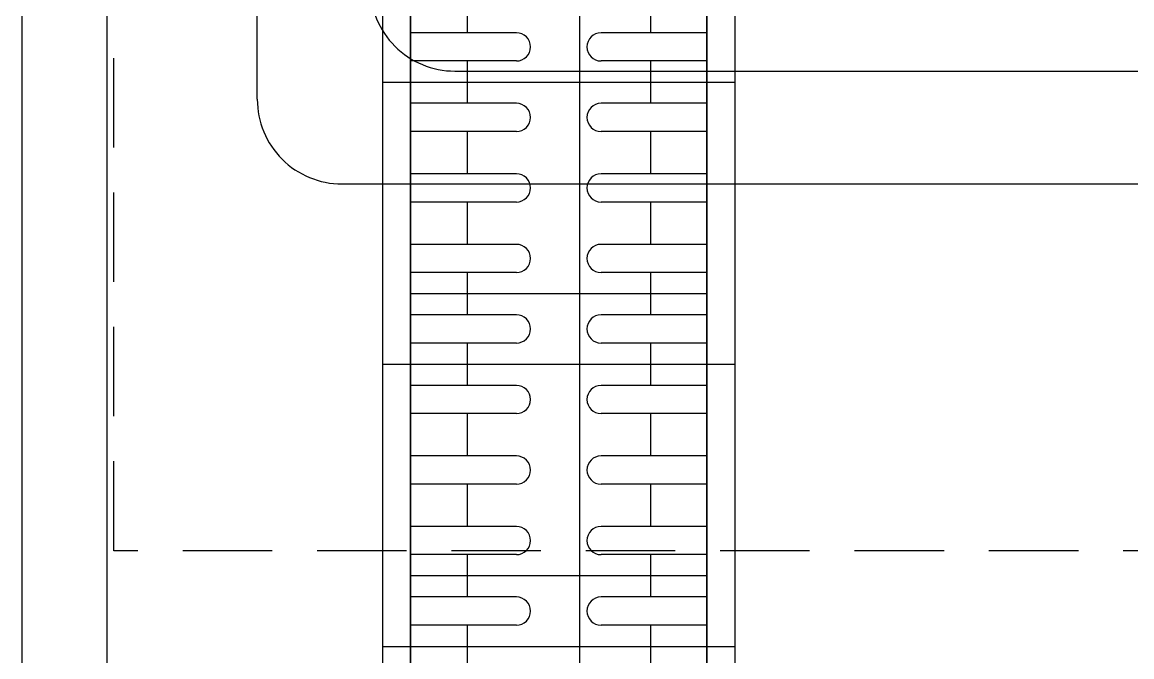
# Model space of a CAD drawing. Header units: inches. Extents: x 21 to 38546, y 13 to 15001.
# Drawn here: x 4406.76 to 4446.09, y 1132.41 to 1154.9 of the extents above; entities that cross this region are included whole.
import ezdxf

# ---------------------------------------------------------------- set-up
doc = ezdxf.new("R2010")
doc.units = ezdxf.units.IN
doc.header["$MEASUREMENT"] = 0
doc.linetypes.add('IMPORT-HIDDEN2', pattern=[47.625, 31.75, -15.875])
for name, color, linetype in [('pex_boru_dönüş', 5, 'Continuous'), ('pex_boru_gidiş', 1, 'Continuous'), ('RAST-IST-RADYATÖR-DİNAMİK BLOK', 83, 'Continuous')]:
    doc.layers.add(name, color=color, linetype=linetype)
for name, color, linetype, lineweight in [('Z_MİM_-KM-CERAMIC-09', 8, 'Continuous', 25), ('Z_MİM_-KM-RAY-1', 8, 'IMPORT-HIDDEN2', 25), ('Z_MİM_-KM-VITRF', 8, 'Continuous', 25), ('Z_MİM_-KM-WALL', 8, 'Continuous', 25)]:
    doc.layers.add(name, color=color, linetype=linetype, lineweight=lineweight)

# ---------------------------------------------------------------- blocks, each defined once
blk = doc.blocks.new('*U171')
for p, q in [((-13, -49.918), (-13, -5.918)), ((-17, -45.918), (-17, -9.918)), ((-16, -52.918), (-110, -52.918))]:
    blk.add_line(p, q)
for centre in [(-20, -45.918), (-16, -49.918)]:
    blk.add_arc(centre, 3, 270, 360)
at = {"layer": 'Z_MİM_-KM-RAY-1', "ltscale": 0.1}
blk.add_lwpolyline([(0, -58), (-58, -58), (-58, 0), (0, 0)], close=True, dxfattribs=at)
blk = doc.blocks.new('IS_RADYATOR-PLAN-80')
at = {"layer": 'RAST-IST-RADYATÖR-DİNAMİK BLOK'}
blk.add_lwpolyline([(0, 0), (80, 0), (80, 12.5), (0, 12.5)], dxfattribs=at)
blk = doc.blocks.new('IS_RADYATOR-PLAN-90')
at = {"layer": 'RAST-IST-RADYATÖR-DİNAMİK BLOK', "color": 7}
for p, q in [((78.25, 11.5), (78.25, 7.75)), ((79.25, 11.5), (79.25, 7.75)), ((80.75, 11.5), (80.75, 7.75)), ((81.75, 11.5), (81.75, 7.75)), ((83.25, 11.5), (83.25, 7.75)), ((84.25, 11.5), (84.25, 7.75)), ((85.75, 11.5), (85.75, 7.75)), ((86.75, 11.5), (86.75, 7.75)), ((77.5, 9.5), (78.25, 9.5)), ((79.25, 9.5), (80, 9.5)), ((80, 9.5), (80.75, 9.5)), ((81.75, 9.5), (82.5, 9.5)), ((82.5, 9.5), (83.25, 9.5)), ((84.25, 9.5), (85, 9.5)), ((85, 9.5), (85.75, 9.5)), ((86.75, 9.5), (87.5, 9.5)), ((78.25, 4.75), (78.25, 1)), ((79.25, 4.75), (79.25, 1)), ((80.75, 4.75), (80.75, 1)), ((81.75, 4.75), (81.75, 1)), ((83.25, 4.75), (83.25, 1)), ((84.25, 4.75), (84.25, 1)), ((85.75, 4.75), (85.75, 1)), ((86.75, 4.75), (86.75, 1)), ((77.5, 3), (78.25, 3)), ((79.25, 3), (80, 3)), ((80, 3), (80.75, 3)), ((81.75, 3), (82.5, 3)), ((82.5, 3), (83.25, 3)), ((84.25, 3), (85, 3)), ((85, 3), (85.75, 3)), ((86.75, 3), (87.5, 3))]:
    blk.add_line(p, q, dxfattribs=at)
at = {"layer": 'RAST-IST-RADYATÖR-DİNAMİK BLOK'}
for points in [[(0, 0), (90, 0), (90, 12.5), (0, 12.5)], [(2.5, 11.5), (87.5, 11.5), (87.5, 1), (2.5, 1)]]:
    blk.add_lwpolyline(points, dxfattribs=at)
at = {"layer": 'RAST-IST-RADYATÖR-DİNAMİK BLOK', "color": 7}
for centre, start, end in [((78.75, 7.75), 180, 0), ((81.25, 7.75), 180, 0), ((83.75, 7.75), 180, 0), ((86.25, 7.75), 180, 0), ((78.75, 4.75), 0, 180), ((81.25, 4.75), 0, 180), ((83.75, 4.75), 0, 180), ((86.25, 4.75), 0, 180)]:
    blk.add_arc(centre, 0.5, start, end, dxfattribs=at)
blk = doc.blocks.new('IS_RADYATOR-PLAN-100')
at = {"layer": 'RAST-IST-RADYATÖR-DİNAMİK BLOK', "color": 7}
for p, q in [((78.25, 11.5), (78.25, 7.75)), ((79.25, 11.5), (79.25, 7.75)), ((80.75, 11.5), (80.75, 7.75)), ((81.75, 11.5), (81.75, 7.75)), ((83.25, 11.5), (83.25, 7.75)), ((84.25, 11.5), (84.25, 7.75)), ((85.75, 11.5), (85.75, 7.75)), ((86.75, 11.5), (86.75, 7.75)), ((88.25, 11.5), (88.25, 7.75)), ((89.25, 11.5), (89.25, 7.75)), ((90.75, 11.5), (90.75, 7.75)), ((91.75, 11.5), (91.75, 7.75)), ((93.25, 11.5), (93.25, 7.75)), ((94.25, 11.5), (94.25, 7.75)), ((95.75, 11.5), (95.75, 7.75)), ((96.75, 11.5), (96.75, 7.75)), ((77.5, 9.5), (78.25, 9.5)), ((79.25, 9.5), (80, 9.5)), ((80, 9.5), (80.75, 9.5)), ((81.75, 9.5), (82.5, 9.5)), ((82.5, 9.5), (83.25, 9.5)), ((84.25, 9.5), (85, 9.5)), ((85, 9.5), (85.75, 9.5)), ((86.75, 9.5), (87.5, 9.5)), ((87.5, 9.5), (88.25, 9.5)), ((89.25, 9.5), (90, 9.5)), ((90, 9.5), (90.75, 9.5)), ((91.75, 9.5), (92.5, 9.5)), ((92.5, 9.5), (93.25, 9.5)), ((94.25, 9.5), (95, 9.5)), ((95, 9.5), (95.75, 9.5)), ((96.75, 9.5), (97.5, 9.5)), ((78.25, 4.75), (78.25, 1)), ((79.25, 4.75), (79.25, 1)), ((80.75, 4.75), (80.75, 1)), ((81.75, 4.75), (81.75, 1)), ((83.25, 4.75), (83.25, 1)), ((84.25, 4.75), (84.25, 1)), ((85.75, 4.75), (85.75, 1)), ((86.75, 4.75), (86.75, 1)), ((88.25, 4.75), (88.25, 1)), ((89.25, 4.75), (89.25, 1)), ((90.75, 4.75), (90.75, 1)), ((91.75, 4.75), (91.75, 1)), ((93.25, 4.75), (93.25, 1)), ((94.25, 4.75), (94.25, 1)), ((95.75, 4.75), (95.75, 1)), ((96.75, 4.75), (96.75, 1)), ((77.5, 3), (78.25, 3)), ((79.25, 3), (80, 3)), ((80, 3), (80.75, 3)), ((81.75, 3), (82.5, 3)), ((82.5, 3), (83.25, 3)), ((84.25, 3), (85, 3)), ((85, 3), (85.75, 3)), ((86.75, 3), (87.5, 3)), ((87.5, 3), (88.25, 3)), ((89.25, 3), (90, 3)), ((90, 3), (90.75, 3)), ((91.75, 3), (92.5, 3)), ((92.5, 3), (93.25, 3)), ((94.25, 3), (95, 3)), ((95, 3), (95.75, 3)), ((96.75, 3), (97.5, 3))]:
    blk.add_line(p, q, dxfattribs=at)
at = {"layer": 'RAST-IST-RADYATÖR-DİNAMİK BLOK'}
for points in [[(0, 0), (100, 0), (100, 12.5), (0, 12.5)], [(2.5, 11.5), (97.5, 11.5), (97.5, 1), (2.5, 1)]]:
    blk.add_lwpolyline(points, dxfattribs=at)
at = {"layer": 'RAST-IST-RADYATÖR-DİNAMİK BLOK', "color": 7}
for centre, start, end in [((78.75, 7.75), 180, 0), ((81.25, 7.75), 180, 0), ((83.75, 7.75), 180, 0), ((86.25, 7.75), 180, 0), ((88.75, 7.75), 180, 0), ((91.25, 7.75), 180, 0), ((93.75, 7.75), 180, 0), ((96.25, 7.75), 180, 0), ((78.75, 4.75), 0, 180), ((81.25, 4.75), 0, 180), ((83.75, 4.75), 0, 180), ((86.25, 4.75), 0, 180), ((88.75, 4.75), 0, 180), ((91.25, 4.75), 0, 180), ((93.75, 4.75), 0, 180), ((96.25, 4.75), 0, 180)]:
    blk.add_arc(centre, 0.5, start, end, dxfattribs=at)
blk = doc.blocks.new('IS_RADYATOR-PLAN-110')
at = {"layer": 'RAST-IST-RADYATÖR-DİNAMİK BLOK', "color": 7}
for p, q in [((78.25, 11.5), (78.25, 7.75)), ((79.25, 11.5), (79.25, 7.75)), ((80.75, 11.5), (80.75, 7.75)), ((81.75, 11.5), (81.75, 7.75)), ((83.25, 11.5), (83.25, 7.75)), ((84.25, 11.5), (84.25, 7.75)), ((85.75, 11.5), (85.75, 7.75)), ((86.75, 11.5), (86.75, 7.75)), ((88.25, 11.5), (88.25, 7.75)), ((89.25, 11.5), (89.25, 7.75)), ((90.75, 11.5), (90.75, 7.75)), ((91.75, 11.5), (91.75, 7.75)), ((93.25, 11.5), (93.25, 7.75)), ((94.25, 11.5), (94.25, 7.75)), ((95.75, 11.5), (95.75, 7.75)), ((96.75, 11.5), (96.75, 7.75)), ((98.25, 11.5), (98.25, 7.75)), ((99.25, 11.5), (99.25, 7.75)), ((77.5, 9.5), (78.25, 9.5)), ((79.25, 9.5), (80, 9.5)), ((80, 9.5), (80.75, 9.5)), ((81.75, 9.5), (82.5, 9.5)), ((82.5, 9.5), (83.25, 9.5)), ((84.25, 9.5), (85, 9.5)), ((85, 9.5), (85.75, 9.5)), ((86.75, 9.5), (87.5, 9.5)), ((87.5, 9.5), (88.25, 9.5)), ((89.25, 9.5), (90, 9.5)), ((90, 9.5), (90.75, 9.5)), ((91.75, 9.5), (92.5, 9.5)), ((92.5, 9.5), (93.25, 9.5)), ((94.25, 9.5), (95, 9.5)), ((95, 9.5), (95.75, 9.5)), ((96.75, 9.5), (97.5, 9.5)), ((97.5, 9.5), (98.25, 9.5)), ((99.25, 9.5), (100, 9.5)), ((100, 9.5), (100.75, 9.5)), ((78.25, 4.75), (78.25, 1)), ((79.25, 4.75), (79.25, 1)), ((80.75, 4.75), (80.75, 1)), ((81.75, 4.75), (81.75, 1)), ((83.25, 4.75), (83.25, 1)), ((84.25, 4.75), (84.25, 1)), ((85.75, 4.75), (85.75, 1)), ((86.75, 4.75), (86.75, 1)), ((88.25, 4.75), (88.25, 1)), ((89.25, 4.75), (89.25, 1)), ((90.75, 4.75), (90.75, 1)), ((91.75, 4.75), (91.75, 1)), ((93.25, 4.75), (93.25, 1)), ((94.25, 4.75), (94.25, 1)), ((95.75, 4.75), (95.75, 1)), ((96.75, 4.75), (96.75, 1)), ((98.25, 4.75), (98.25, 1)), ((99.25, 4.75), (99.25, 1)), ((77.5, 3), (78.25, 3)), ((79.25, 3), (80, 3)), ((80, 3), (80.75, 3)), ((81.75, 3), (82.5, 3)), ((82.5, 3), (83.25, 3)), ((84.25, 3), (85, 3)), ((85, 3), (85.75, 3)), ((86.75, 3), (87.5, 3)), ((87.5, 3), (88.25, 3)), ((89.25, 3), (90, 3)), ((90, 3), (90.75, 3)), ((91.75, 3), (92.5, 3)), ((92.5, 3), (93.25, 3)), ((94.25, 3), (95, 3)), ((95, 3), (95.75, 3)), ((96.75, 3), (97.5, 3)), ((97.5, 3), (98.25, 3)), ((99.25, 3), (100, 3)), ((100, 3), (100.75, 3))]:
    blk.add_line(p, q, dxfattribs=at)
at = {"layer": 'RAST-IST-RADYATÖR-DİNAMİK BLOK'}
for points in [[(0, 0), (110, 0), (110, 12.5), (0, 12.5)], [(2.5, 11.5), (107.5, 11.5), (107.5, 1), (2.5, 1)]]:
    blk.add_lwpolyline(points, dxfattribs=at)
at = {"layer": 'RAST-IST-RADYATÖR-DİNAMİK BLOK', "color": 7}
for centre, start, end in [((78.75, 7.75), 180, 0), ((81.25, 7.75), 180, 0), ((83.75, 7.75), 180, 0), ((86.25, 7.75), 180, 0), ((88.75, 7.75), 180, 0), ((91.25, 7.75), 180, 0), ((93.75, 7.75), 180, 0), ((96.25, 7.75), 180, 0), ((98.75, 7.75), 180, 0), ((78.75, 4.75), 0, 180), ((81.25, 4.75), 0, 180), ((83.75, 4.75), 0, 180), ((86.25, 4.75), 0, 180), ((88.75, 4.75), 0, 180), ((91.25, 4.75), 0, 180), ((93.75, 4.75), 0, 180), ((96.25, 4.75), 0, 180), ((98.75, 4.75), 0, 180)]:
    blk.add_arc(centre, 0.5, start, end, dxfattribs=at)
blk = doc.blocks.new('IS_RADYATOR-PLAN-120')
at = {"layer": 'RAST-IST-RADYATÖR-DİNAMİK BLOK', "color": 7}
for p, q in [((78.25, 11.5), (78.25, 7.75)), ((79.25, 11.5), (79.25, 7.75)), ((80.75, 11.5), (80.75, 7.75)), ((81.75, 11.5), (81.75, 7.75)), ((83.25, 11.5), (83.25, 7.75)), ((84.25, 11.5), (84.25, 7.75)), ((85.75, 11.5), (85.75, 7.75)), ((86.75, 11.5), (86.75, 7.75)), ((88.25, 11.5), (88.25, 7.75)), ((89.25, 11.5), (89.25, 7.75)), ((90.75, 11.5), (90.75, 7.75)), ((91.75, 11.5), (91.75, 7.75)), ((93.25, 11.5), (93.25, 7.75)), ((94.25, 11.5), (94.25, 7.75)), ((95.75, 11.5), (95.75, 7.75)), ((96.75, 11.5), (96.75, 7.75)), ((98.25, 11.5), (98.25, 7.75)), ((99.25, 11.5), (99.25, 7.75)), ((77.5, 9.5), (78.25, 9.5)), ((79.25, 9.5), (80, 9.5)), ((80, 9.5), (80.75, 9.5)), ((81.75, 9.5), (82.5, 9.5)), ((82.5, 9.5), (83.25, 9.5)), ((84.25, 9.5), (85, 9.5)), ((85, 9.5), (85.75, 9.5)), ((86.75, 9.5), (87.5, 9.5)), ((87.5, 9.5), (88.25, 9.5)), ((89.25, 9.5), (90, 9.5)), ((90, 9.5), (90.75, 9.5)), ((91.75, 9.5), (92.5, 9.5)), ((92.5, 9.5), (93.25, 9.5)), ((94.25, 9.5), (95, 9.5)), ((95, 9.5), (95.75, 9.5)), ((96.75, 9.5), (97.5, 9.5)), ((97.5, 9.5), (98.25, 9.5)), ((99.25, 9.5), (100, 9.5)), ((100, 9.5), (100.75, 9.5)), ((78.25, 4.75), (78.25, 1)), ((79.25, 4.75), (79.25, 1)), ((80.75, 4.75), (80.75, 1)), ((81.75, 4.75), (81.75, 1)), ((83.25, 4.75), (83.25, 1)), ((84.25, 4.75), (84.25, 1)), ((85.75, 4.75), (85.75, 1)), ((86.75, 4.75), (86.75, 1)), ((88.25, 4.75), (88.25, 1)), ((89.25, 4.75), (89.25, 1)), ((90.75, 4.75), (90.75, 1)), ((91.75, 4.75), (91.75, 1)), ((93.25, 4.75), (93.25, 1)), ((94.25, 4.75), (94.25, 1)), ((95.75, 4.75), (95.75, 1)), ((96.75, 4.75), (96.75, 1)), ((98.25, 4.75), (98.25, 1)), ((99.25, 4.75), (99.25, 1)), ((77.5, 3), (78.25, 3)), ((79.25, 3), (80, 3)), ((80, 3), (80.75, 3)), ((81.75, 3), (82.5, 3)), ((82.5, 3), (83.25, 3)), ((84.25, 3), (85, 3)), ((85, 3), (85.75, 3)), ((86.75, 3), (87.5, 3)), ((87.5, 3), (88.25, 3)), ((89.25, 3), (90, 3)), ((90, 3), (90.75, 3)), ((91.75, 3), (92.5, 3)), ((92.5, 3), (93.25, 3)), ((94.25, 3), (95, 3)), ((95, 3), (95.75, 3)), ((96.75, 3), (97.5, 3)), ((97.5, 3), (98.25, 3)), ((99.25, 3), (100, 3)), ((100, 3), (100.75, 3))]:
    blk.add_line(p, q, dxfattribs=at)
at = {"layer": 'RAST-IST-RADYATÖR-DİNAMİK BLOK'}
for points in [[(0, 0), (120, 0), (120, 12.5), (0, 12.5)], [(2.5, 11.5), (117.5, 11.5), (117.5, 1), (2.5, 1)]]:
    blk.add_lwpolyline(points, dxfattribs=at)
at = {"layer": 'RAST-IST-RADYATÖR-DİNAMİK BLOK', "color": 7}
for centre, start, end in [((78.75, 7.75), 180, 0), ((81.25, 7.75), 180, 0), ((83.75, 7.75), 180, 0), ((86.25, 7.75), 180, 0), ((88.75, 7.75), 180, 0), ((91.25, 7.75), 180, 0), ((93.75, 7.75), 180, 0), ((96.25, 7.75), 180, 0), ((98.75, 7.75), 180, 0), ((78.75, 4.75), 0, 180), ((81.25, 4.75), 0, 180), ((83.75, 4.75), 0, 180), ((86.25, 4.75), 0, 180), ((88.75, 4.75), 0, 180), ((91.25, 4.75), 0, 180), ((93.75, 4.75), 0, 180), ((96.25, 4.75), 0, 180), ((98.75, 4.75), 0, 180)]:
    blk.add_arc(centre, 0.5, start, end, dxfattribs=at)
blk = doc.blocks.new('IS_RADYATOR-PLAN-130')
at = {"layer": 'RAST-IST-RADYATÖR-DİNAMİK BLOK', "color": 7}
for p, q in [((78.25, 11.5), (78.25, 7.75)), ((79.25, 11.5), (79.25, 7.75)), ((80.75, 11.5), (80.75, 7.75)), ((81.75, 11.5), (81.75, 7.75)), ((83.25, 11.5), (83.25, 7.75)), ((84.25, 11.5), (84.25, 7.75)), ((85.75, 11.5), (85.75, 7.75)), ((86.75, 11.5), (86.75, 7.75)), ((88.25, 11.5), (88.25, 7.75)), ((89.25, 11.5), (89.25, 7.75)), ((90.75, 11.5), (90.75, 7.75)), ((91.75, 11.5), (91.75, 7.75)), ((93.25, 11.5), (93.25, 7.75)), ((94.25, 11.5), (94.25, 7.75)), ((95.75, 11.5), (95.75, 7.75)), ((96.75, 11.5), (96.75, 7.75)), ((98.25, 11.5), (98.25, 7.75)), ((99.25, 11.5), (99.25, 7.75)), ((77.5, 9.5), (78.25, 9.5)), ((79.25, 9.5), (80, 9.5)), ((80, 9.5), (80.75, 9.5)), ((81.75, 9.5), (82.5, 9.5)), ((82.5, 9.5), (83.25, 9.5)), ((84.25, 9.5), (85, 9.5)), ((85, 9.5), (85.75, 9.5)), ((86.75, 9.5), (87.5, 9.5)), ((87.5, 9.5), (88.25, 9.5)), ((89.25, 9.5), (90, 9.5)), ((90, 9.5), (90.75, 9.5)), ((91.75, 9.5), (92.5, 9.5)), ((92.5, 9.5), (93.25, 9.5)), ((94.25, 9.5), (95, 9.5)), ((95, 9.5), (95.75, 9.5)), ((96.75, 9.5), (97.5, 9.5)), ((97.5, 9.5), (98.25, 9.5)), ((99.25, 9.5), (100, 9.5)), ((100, 9.5), (100.75, 9.5)), ((78.25, 4.75), (78.25, 1)), ((79.25, 4.75), (79.25, 1)), ((80.75, 4.75), (80.75, 1)), ((81.75, 4.75), (81.75, 1)), ((83.25, 4.75), (83.25, 1)), ((84.25, 4.75), (84.25, 1)), ((85.75, 4.75), (85.75, 1)), ((86.75, 4.75), (86.75, 1)), ((88.25, 4.75), (88.25, 1)), ((89.25, 4.75), (89.25, 1)), ((90.75, 4.75), (90.75, 1)), ((91.75, 4.75), (91.75, 1)), ((93.25, 4.75), (93.25, 1)), ((94.25, 4.75), (94.25, 1)), ((95.75, 4.75), (95.75, 1)), ((96.75, 4.75), (96.75, 1)), ((98.25, 4.75), (98.25, 1)), ((99.25, 4.75), (99.25, 1)), ((77.5, 3), (78.25, 3)), ((79.25, 3), (80, 3)), ((80, 3), (80.75, 3)), ((81.75, 3), (82.5, 3)), ((82.5, 3), (83.25, 3)), ((84.25, 3), (85, 3)), ((85, 3), (85.75, 3)), ((86.75, 3), (87.5, 3)), ((87.5, 3), (88.25, 3)), ((89.25, 3), (90, 3)), ((90, 3), (90.75, 3)), ((91.75, 3), (92.5, 3)), ((92.5, 3), (93.25, 3)), ((94.25, 3), (95, 3)), ((95, 3), (95.75, 3)), ((96.75, 3), (97.5, 3)), ((97.5, 3), (98.25, 3)), ((99.25, 3), (100, 3)), ((100, 3), (100.75, 3))]:
    blk.add_line(p, q, dxfattribs=at)
at = {"layer": 'RAST-IST-RADYATÖR-DİNAMİK BLOK'}
for points in [[(0, 0), (130, 0), (130, 12.5), (0, 12.5)], [(2.5, 11.5), (127.5, 11.5), (127.5, 1), (2.5, 1)]]:
    blk.add_lwpolyline(points, dxfattribs=at)
at = {"layer": 'RAST-IST-RADYATÖR-DİNAMİK BLOK', "color": 7}
for centre, start, end in [((78.75, 7.75), 180, 0), ((81.25, 7.75), 180, 0), ((83.75, 7.75), 180, 0), ((86.25, 7.75), 180, 0), ((88.75, 7.75), 180, 0), ((91.25, 7.75), 180, 0), ((93.75, 7.75), 180, 0), ((96.25, 7.75), 180, 0), ((98.75, 7.75), 180, 0), ((78.75, 4.75), 0, 180), ((81.25, 4.75), 0, 180), ((83.75, 4.75), 0, 180), ((86.25, 4.75), 0, 180), ((88.75, 4.75), 0, 180), ((91.25, 4.75), 0, 180), ((93.75, 4.75), 0, 180), ((96.25, 4.75), 0, 180), ((98.75, 4.75), 0, 180)]:
    blk.add_arc(centre, 0.5, start, end, dxfattribs=at)
blk = doc.blocks.new('IS_RADYATOR-PLAN-140')
at = {"layer": 'RAST-IST-RADYATÖR-DİNAMİK BLOK', "color": 7}
for p, q in [((78.25, 11.5), (78.25, 7.75)), ((79.25, 11.5), (79.25, 7.75)), ((80.75, 11.5), (80.75, 7.75)), ((81.75, 11.5), (81.75, 7.75)), ((83.25, 11.5), (83.25, 7.75)), ((84.25, 11.5), (84.25, 7.75)), ((85.75, 11.5), (85.75, 7.75)), ((86.75, 11.5), (86.75, 7.75)), ((88.25, 11.5), (88.25, 7.75)), ((89.25, 11.5), (89.25, 7.75)), ((90.75, 11.5), (90.75, 7.75)), ((91.75, 11.5), (91.75, 7.75)), ((93.25, 11.5), (93.25, 7.75)), ((94.25, 11.5), (94.25, 7.75)), ((95.75, 11.5), (95.75, 7.75)), ((96.75, 11.5), (96.75, 7.75)), ((98.25, 11.5), (98.25, 7.75)), ((99.25, 11.5), (99.25, 7.75)), ((77.5, 9.5), (78.25, 9.5)), ((79.25, 9.5), (80, 9.5)), ((80, 9.5), (80.75, 9.5)), ((81.75, 9.5), (82.5, 9.5)), ((82.5, 9.5), (83.25, 9.5)), ((84.25, 9.5), (85, 9.5)), ((85, 9.5), (85.75, 9.5)), ((86.75, 9.5), (87.5, 9.5)), ((87.5, 9.5), (88.25, 9.5)), ((89.25, 9.5), (90, 9.5)), ((90, 9.5), (90.75, 9.5)), ((91.75, 9.5), (92.5, 9.5)), ((92.5, 9.5), (93.25, 9.5)), ((94.25, 9.5), (95, 9.5)), ((95, 9.5), (95.75, 9.5)), ((96.75, 9.5), (97.5, 9.5)), ((97.5, 9.5), (98.25, 9.5)), ((99.25, 9.5), (100, 9.5)), ((100, 9.5), (100.75, 9.5)), ((78.25, 4.75), (78.25, 1)), ((79.25, 4.75), (79.25, 1)), ((80.75, 4.75), (80.75, 1)), ((81.75, 4.75), (81.75, 1)), ((83.25, 4.75), (83.25, 1)), ((84.25, 4.75), (84.25, 1)), ((85.75, 4.75), (85.75, 1)), ((86.75, 4.75), (86.75, 1)), ((88.25, 4.75), (88.25, 1)), ((89.25, 4.75), (89.25, 1)), ((90.75, 4.75), (90.75, 1)), ((91.75, 4.75), (91.75, 1)), ((93.25, 4.75), (93.25, 1)), ((94.25, 4.75), (94.25, 1)), ((95.75, 4.75), (95.75, 1)), ((96.75, 4.75), (96.75, 1)), ((98.25, 4.75), (98.25, 1)), ((99.25, 4.75), (99.25, 1)), ((77.5, 3), (78.25, 3)), ((79.25, 3), (80, 3)), ((80, 3), (80.75, 3)), ((81.75, 3), (82.5, 3)), ((82.5, 3), (83.25, 3)), ((84.25, 3), (85, 3)), ((85, 3), (85.75, 3)), ((86.75, 3), (87.5, 3)), ((87.5, 3), (88.25, 3)), ((89.25, 3), (90, 3)), ((90, 3), (90.75, 3)), ((91.75, 3), (92.5, 3)), ((92.5, 3), (93.25, 3)), ((94.25, 3), (95, 3)), ((95, 3), (95.75, 3)), ((96.75, 3), (97.5, 3)), ((97.5, 3), (98.25, 3)), ((99.25, 3), (100, 3)), ((100, 3), (100.75, 3))]:
    blk.add_line(p, q, dxfattribs=at)
at = {"layer": 'RAST-IST-RADYATÖR-DİNAMİK BLOK'}
for points in [[(0, 0), (140, 0), (140, 12.5), (0, 12.5)], [(2.5, 11.5), (137.5, 11.5), (137.5, 1), (2.5, 1)]]:
    blk.add_lwpolyline(points, dxfattribs=at)
at = {"layer": 'RAST-IST-RADYATÖR-DİNAMİK BLOK', "color": 7}
for centre, start, end in [((78.75, 7.75), 180, 0), ((81.25, 7.75), 180, 0), ((83.75, 7.75), 180, 0), ((86.25, 7.75), 180, 0), ((88.75, 7.75), 180, 0), ((91.25, 7.75), 180, 0), ((93.75, 7.75), 180, 0), ((96.25, 7.75), 180, 0), ((98.75, 7.75), 180, 0), ((78.75, 4.75), 0, 180), ((81.25, 4.75), 0, 180), ((83.75, 4.75), 0, 180), ((86.25, 4.75), 0, 180), ((88.75, 4.75), 0, 180), ((91.25, 4.75), 0, 180), ((93.75, 4.75), 0, 180), ((96.25, 4.75), 0, 180), ((98.75, 4.75), 0, 180)]:
    blk.add_arc(centre, 0.5, start, end, dxfattribs=at)
blk = doc.blocks.new('IS_RADYATOR-PLAN-150')
at = {"layer": 'RAST-IST-RADYATÖR-DİNAMİK BLOK', "color": 7}
for p, q in [((78.25, 11.5), (78.25, 7.75)), ((79.25, 11.5), (79.25, 7.75)), ((80.75, 11.5), (80.75, 7.75)), ((81.75, 11.5), (81.75, 7.75)), ((83.25, 11.5), (83.25, 7.75)), ((84.25, 11.5), (84.25, 7.75)), ((85.75, 11.5), (85.75, 7.75)), ((86.75, 11.5), (86.75, 7.75)), ((88.25, 11.5), (88.25, 7.75)), ((89.25, 11.5), (89.25, 7.75)), ((90.75, 11.5), (90.75, 7.75)), ((91.75, 11.5), (91.75, 7.75)), ((93.25, 11.5), (93.25, 7.75)), ((94.25, 11.5), (94.25, 7.75)), ((95.75, 11.5), (95.75, 7.75)), ((96.75, 11.5), (96.75, 7.75)), ((98.25, 11.5), (98.25, 7.75)), ((99.25, 11.5), (99.25, 7.75)), ((77.5, 9.5), (78.25, 9.5)), ((79.25, 9.5), (80, 9.5)), ((80, 9.5), (80.75, 9.5)), ((81.75, 9.5), (82.5, 9.5)), ((82.5, 9.5), (83.25, 9.5)), ((84.25, 9.5), (85, 9.5)), ((85, 9.5), (85.75, 9.5)), ((86.75, 9.5), (87.5, 9.5)), ((87.5, 9.5), (88.25, 9.5)), ((89.25, 9.5), (90, 9.5)), ((90, 9.5), (90.75, 9.5)), ((91.75, 9.5), (92.5, 9.5)), ((92.5, 9.5), (93.25, 9.5)), ((94.25, 9.5), (95, 9.5)), ((95, 9.5), (95.75, 9.5)), ((96.75, 9.5), (97.5, 9.5)), ((97.5, 9.5), (98.25, 9.5)), ((99.25, 9.5), (100, 9.5)), ((100, 9.5), (100.75, 9.5)), ((78.25, 4.75), (78.25, 1)), ((79.25, 4.75), (79.25, 1)), ((80.75, 4.75), (80.75, 1)), ((81.75, 4.75), (81.75, 1)), ((83.25, 4.75), (83.25, 1)), ((84.25, 4.75), (84.25, 1)), ((85.75, 4.75), (85.75, 1)), ((86.75, 4.75), (86.75, 1)), ((88.25, 4.75), (88.25, 1)), ((89.25, 4.75), (89.25, 1)), ((90.75, 4.75), (90.75, 1)), ((91.75, 4.75), (91.75, 1)), ((93.25, 4.75), (93.25, 1)), ((94.25, 4.75), (94.25, 1)), ((95.75, 4.75), (95.75, 1)), ((96.75, 4.75), (96.75, 1)), ((98.25, 4.75), (98.25, 1)), ((99.25, 4.75), (99.25, 1)), ((77.5, 3), (78.25, 3)), ((79.25, 3), (80, 3)), ((80, 3), (80.75, 3)), ((81.75, 3), (82.5, 3)), ((82.5, 3), (83.25, 3)), ((84.25, 3), (85, 3)), ((85, 3), (85.75, 3)), ((86.75, 3), (87.5, 3)), ((87.5, 3), (88.25, 3)), ((89.25, 3), (90, 3)), ((90, 3), (90.75, 3)), ((91.75, 3), (92.5, 3)), ((92.5, 3), (93.25, 3)), ((94.25, 3), (95, 3)), ((95, 3), (95.75, 3)), ((96.75, 3), (97.5, 3)), ((97.5, 3), (98.25, 3)), ((99.25, 3), (100, 3)), ((100, 3), (100.75, 3))]:
    blk.add_line(p, q, dxfattribs=at)
at = {"layer": 'RAST-IST-RADYATÖR-DİNAMİK BLOK'}
for points in [[(-5, 0), (145, 0), (145, 12.5), (-5, 12.5)], [(-2.5, 11.5), (142.5, 11.5), (142.5, 1), (-2.5, 1)]]:
    blk.add_lwpolyline(points, dxfattribs=at)
at = {"layer": 'RAST-IST-RADYATÖR-DİNAMİK BLOK', "color": 7}
for centre, start, end in [((78.75, 7.75), 180, 0), ((81.25, 7.75), 180, 0), ((83.75, 7.75), 180, 0), ((86.25, 7.75), 180, 0), ((88.75, 7.75), 180, 0), ((91.25, 7.75), 180, 0), ((93.75, 7.75), 180, 0), ((96.25, 7.75), 180, 0), ((98.75, 7.75), 180, 0), ((78.75, 4.75), 0, 180), ((81.25, 4.75), 0, 180), ((83.75, 4.75), 0, 180), ((86.25, 4.75), 0, 180), ((88.75, 4.75), 0, 180), ((91.25, 4.75), 0, 180), ((93.75, 4.75), 0, 180), ((96.25, 4.75), 0, 180), ((98.75, 4.75), 0, 180)]:
    blk.add_arc(centre, 0.5, start, end, dxfattribs=at)
blk = doc.blocks.new('IS_RADYATOR-PLAN-160')
at = {"layer": 'RAST-IST-RADYATÖR-DİNAMİK BLOK', "color": 7}
for p, q in [((78.25, 11.5), (78.25, 7.75)), ((79.25, 11.5), (79.25, 7.75)), ((80.75, 11.5), (80.75, 7.75)), ((81.75, 11.5), (81.75, 7.75)), ((83.25, 11.5), (83.25, 7.75)), ((84.25, 11.5), (84.25, 7.75)), ((85.75, 11.5), (85.75, 7.75)), ((86.75, 11.5), (86.75, 7.75)), ((88.25, 11.5), (88.25, 7.75)), ((89.25, 11.5), (89.25, 7.75)), ((90.75, 11.5), (90.75, 7.75)), ((91.75, 11.5), (91.75, 7.75)), ((93.25, 11.5), (93.25, 7.75)), ((94.25, 11.5), (94.25, 7.75)), ((95.75, 11.5), (95.75, 7.75)), ((96.75, 11.5), (96.75, 7.75)), ((98.25, 11.5), (98.25, 7.75)), ((99.25, 11.5), (99.25, 7.75)), ((77.5, 9.5), (78.25, 9.5)), ((79.25, 9.5), (80, 9.5)), ((80, 9.5), (80.75, 9.5)), ((81.75, 9.5), (82.5, 9.5)), ((82.5, 9.5), (83.25, 9.5)), ((84.25, 9.5), (85, 9.5)), ((85, 9.5), (85.75, 9.5)), ((86.75, 9.5), (87.5, 9.5)), ((87.5, 9.5), (88.25, 9.5)), ((89.25, 9.5), (90, 9.5)), ((90, 9.5), (90.75, 9.5)), ((91.75, 9.5), (92.5, 9.5)), ((92.5, 9.5), (93.25, 9.5)), ((94.25, 9.5), (95, 9.5)), ((95, 9.5), (95.75, 9.5)), ((96.75, 9.5), (97.5, 9.5)), ((97.5, 9.5), (98.25, 9.5)), ((99.25, 9.5), (100, 9.5)), ((100, 9.5), (100.75, 9.5)), ((78.25, 4.75), (78.25, 1)), ((79.25, 4.75), (79.25, 1)), ((80.75, 4.75), (80.75, 1)), ((81.75, 4.75), (81.75, 1)), ((83.25, 4.75), (83.25, 1)), ((84.25, 4.75), (84.25, 1)), ((85.75, 4.75), (85.75, 1)), ((86.75, 4.75), (86.75, 1)), ((88.25, 4.75), (88.25, 1)), ((89.25, 4.75), (89.25, 1)), ((90.75, 4.75), (90.75, 1)), ((91.75, 4.75), (91.75, 1)), ((93.25, 4.75), (93.25, 1)), ((94.25, 4.75), (94.25, 1)), ((95.75, 4.75), (95.75, 1)), ((96.75, 4.75), (96.75, 1)), ((98.25, 4.75), (98.25, 1)), ((99.25, 4.75), (99.25, 1)), ((77.5, 3), (78.25, 3)), ((79.25, 3), (80, 3)), ((80, 3), (80.75, 3)), ((81.75, 3), (82.5, 3)), ((82.5, 3), (83.25, 3)), ((84.25, 3), (85, 3)), ((85, 3), (85.75, 3)), ((86.75, 3), (87.5, 3)), ((87.5, 3), (88.25, 3)), ((89.25, 3), (90, 3)), ((90, 3), (90.75, 3)), ((91.75, 3), (92.5, 3)), ((92.5, 3), (93.25, 3)), ((94.25, 3), (95, 3)), ((95, 3), (95.75, 3)), ((96.75, 3), (97.5, 3)), ((97.5, 3), (98.25, 3)), ((99.25, 3), (100, 3)), ((100, 3), (100.75, 3))]:
    blk.add_line(p, q, dxfattribs=at)
at = {"layer": 'RAST-IST-RADYATÖR-DİNAMİK BLOK'}
for points in [[(-5, 0), (155, 0), (155, 12.5), (-5, 12.5)], [(-2.5, 11.5), (152.5, 11.5), (152.5, 1), (-2.5, 1)]]:
    blk.add_lwpolyline(points, dxfattribs=at)
at = {"layer": 'RAST-IST-RADYATÖR-DİNAMİK BLOK', "color": 7}
for centre, start, end in [((78.75, 7.75), 180, 0), ((81.25, 7.75), 180, 0), ((83.75, 7.75), 180, 0), ((86.25, 7.75), 180, 0), ((88.75, 7.75), 180, 0), ((91.25, 7.75), 180, 0), ((93.75, 7.75), 180, 0), ((96.25, 7.75), 180, 0), ((98.75, 7.75), 180, 0), ((78.75, 4.75), 0, 180), ((81.25, 4.75), 0, 180), ((83.75, 4.75), 0, 180), ((86.25, 4.75), 0, 180), ((88.75, 4.75), 0, 180), ((91.25, 4.75), 0, 180), ((93.75, 4.75), 0, 180), ((96.25, 4.75), 0, 180), ((98.75, 4.75), 0, 180)]:
    blk.add_arc(centre, 0.5, start, end, dxfattribs=at)
blk = doc.blocks.new('IS_RADYATOR-PLAN-170')
at = {"layer": 'RAST-IST-RADYATÖR-DİNAMİK BLOK', "color": 7}
for p, q in [((78.25, 11.5), (78.25, 7.75)), ((79.25, 11.5), (79.25, 7.75)), ((80.75, 11.5), (80.75, 7.75)), ((81.75, 11.5), (81.75, 7.75)), ((83.25, 11.5), (83.25, 7.75)), ((84.25, 11.5), (84.25, 7.75)), ((85.75, 11.5), (85.75, 7.75)), ((86.75, 11.5), (86.75, 7.75)), ((88.25, 11.5), (88.25, 7.75)), ((89.25, 11.5), (89.25, 7.75)), ((90.75, 11.5), (90.75, 7.75)), ((91.75, 11.5), (91.75, 7.75)), ((93.25, 11.5), (93.25, 7.75)), ((94.25, 11.5), (94.25, 7.75)), ((95.75, 11.5), (95.75, 7.75)), ((96.75, 11.5), (96.75, 7.75)), ((98.25, 11.5), (98.25, 7.75)), ((99.25, 11.5), (99.25, 7.75)), ((77.5, 9.5), (78.25, 9.5)), ((79.25, 9.5), (80, 9.5)), ((80, 9.5), (80.75, 9.5)), ((81.75, 9.5), (82.5, 9.5)), ((82.5, 9.5), (83.25, 9.5)), ((84.25, 9.5), (85, 9.5)), ((85, 9.5), (85.75, 9.5)), ((86.75, 9.5), (87.5, 9.5)), ((87.5, 9.5), (88.25, 9.5)), ((89.25, 9.5), (90, 9.5)), ((90, 9.5), (90.75, 9.5)), ((91.75, 9.5), (92.5, 9.5)), ((92.5, 9.5), (93.25, 9.5)), ((94.25, 9.5), (95, 9.5)), ((95, 9.5), (95.75, 9.5)), ((96.75, 9.5), (97.5, 9.5)), ((97.5, 9.5), (98.25, 9.5)), ((99.25, 9.5), (100, 9.5)), ((100, 9.5), (100.75, 9.5)), ((78.25, 4.75), (78.25, 1)), ((79.25, 4.75), (79.25, 1)), ((80.75, 4.75), (80.75, 1)), ((81.75, 4.75), (81.75, 1)), ((83.25, 4.75), (83.25, 1)), ((84.25, 4.75), (84.25, 1)), ((85.75, 4.75), (85.75, 1)), ((86.75, 4.75), (86.75, 1)), ((88.25, 4.75), (88.25, 1)), ((89.25, 4.75), (89.25, 1)), ((90.75, 4.75), (90.75, 1)), ((91.75, 4.75), (91.75, 1)), ((93.25, 4.75), (93.25, 1)), ((94.25, 4.75), (94.25, 1)), ((95.75, 4.75), (95.75, 1)), ((96.75, 4.75), (96.75, 1)), ((98.25, 4.75), (98.25, 1)), ((99.25, 4.75), (99.25, 1)), ((77.5, 3), (78.25, 3)), ((79.25, 3), (80, 3)), ((80, 3), (80.75, 3)), ((81.75, 3), (82.5, 3)), ((82.5, 3), (83.25, 3)), ((84.25, 3), (85, 3)), ((85, 3), (85.75, 3)), ((86.75, 3), (87.5, 3)), ((87.5, 3), (88.25, 3)), ((89.25, 3), (90, 3)), ((90, 3), (90.75, 3)), ((91.75, 3), (92.5, 3)), ((92.5, 3), (93.25, 3)), ((94.25, 3), (95, 3)), ((95, 3), (95.75, 3)), ((96.75, 3), (97.5, 3)), ((97.5, 3), (98.25, 3)), ((99.25, 3), (100, 3)), ((100, 3), (100.75, 3))]:
    blk.add_line(p, q, dxfattribs=at)
at = {"layer": 'RAST-IST-RADYATÖR-DİNAMİK BLOK'}
for points in [[(-5, 0), (165, 0), (165, 12.5), (-5, 12.5)], [(-2.5, 11.5), (162.5, 11.5), (162.5, 1), (-2.5, 1)]]:
    blk.add_lwpolyline(points, dxfattribs=at)
at = {"layer": 'RAST-IST-RADYATÖR-DİNAMİK BLOK', "color": 7}
for centre, start, end in [((78.75, 7.75), 180, 0), ((81.25, 7.75), 180, 0), ((83.75, 7.75), 180, 0), ((86.25, 7.75), 180, 0), ((88.75, 7.75), 180, 0), ((91.25, 7.75), 180, 0), ((93.75, 7.75), 180, 0), ((96.25, 7.75), 180, 0), ((98.75, 7.75), 180, 0), ((78.75, 4.75), 0, 180), ((81.25, 4.75), 0, 180), ((83.75, 4.75), 0, 180), ((86.25, 4.75), 0, 180), ((88.75, 4.75), 0, 180), ((91.25, 4.75), 0, 180), ((93.75, 4.75), 0, 180), ((96.25, 4.75), 0, 180), ((98.75, 4.75), 0, 180)]:
    blk.add_arc(centre, 0.5, start, end, dxfattribs=at)
blk = doc.blocks.new('IS_RADYATOR-PLAN-180')
at = {"layer": 'RAST-IST-RADYATÖR-DİNAMİK BLOK', "color": 7}
for p, q in [((78.25, 11.5), (78.25, 7.75)), ((79.25, 11.5), (79.25, 7.75)), ((80.75, 11.5), (80.75, 7.75)), ((81.75, 11.5), (81.75, 7.75)), ((83.25, 11.5), (83.25, 7.75)), ((84.25, 11.5), (84.25, 7.75)), ((85.75, 11.5), (85.75, 7.75)), ((86.75, 11.5), (86.75, 7.75)), ((88.25, 11.5), (88.25, 7.75)), ((89.25, 11.5), (89.25, 7.75)), ((90.75, 11.5), (90.75, 7.75)), ((91.75, 11.5), (91.75, 7.75)), ((93.25, 11.5), (93.25, 7.75)), ((94.25, 11.5), (94.25, 7.75)), ((95.75, 11.5), (95.75, 7.75)), ((96.75, 11.5), (96.75, 7.75)), ((98.25, 11.5), (98.25, 7.75)), ((99.25, 11.5), (99.25, 7.75)), ((77.5, 9.5), (78.25, 9.5)), ((79.25, 9.5), (80, 9.5)), ((80, 9.5), (80.75, 9.5)), ((81.75, 9.5), (82.5, 9.5)), ((82.5, 9.5), (83.25, 9.5)), ((84.25, 9.5), (85, 9.5)), ((85, 9.5), (85.75, 9.5)), ((86.75, 9.5), (87.5, 9.5)), ((87.5, 9.5), (88.25, 9.5)), ((89.25, 9.5), (90, 9.5)), ((90, 9.5), (90.75, 9.5)), ((91.75, 9.5), (92.5, 9.5)), ((92.5, 9.5), (93.25, 9.5)), ((94.25, 9.5), (95, 9.5)), ((95, 9.5), (95.75, 9.5)), ((96.75, 9.5), (97.5, 9.5)), ((97.5, 9.5), (98.25, 9.5)), ((99.25, 9.5), (100, 9.5)), ((100, 9.5), (100.75, 9.5)), ((78.25, 4.75), (78.25, 1)), ((79.25, 4.75), (79.25, 1)), ((80.75, 4.75), (80.75, 1)), ((81.75, 4.75), (81.75, 1)), ((83.25, 4.75), (83.25, 1)), ((84.25, 4.75), (84.25, 1)), ((85.75, 4.75), (85.75, 1)), ((86.75, 4.75), (86.75, 1)), ((88.25, 4.75), (88.25, 1)), ((89.25, 4.75), (89.25, 1)), ((90.75, 4.75), (90.75, 1)), ((91.75, 4.75), (91.75, 1)), ((93.25, 4.75), (93.25, 1)), ((94.25, 4.75), (94.25, 1)), ((95.75, 4.75), (95.75, 1)), ((96.75, 4.75), (96.75, 1)), ((98.25, 4.75), (98.25, 1)), ((99.25, 4.75), (99.25, 1)), ((77.5, 3), (78.25, 3)), ((79.25, 3), (80, 3)), ((80, 3), (80.75, 3)), ((81.75, 3), (82.5, 3)), ((82.5, 3), (83.25, 3)), ((84.25, 3), (85, 3)), ((85, 3), (85.75, 3)), ((86.75, 3), (87.5, 3)), ((87.5, 3), (88.25, 3)), ((89.25, 3), (90, 3)), ((90, 3), (90.75, 3)), ((91.75, 3), (92.5, 3)), ((92.5, 3), (93.25, 3)), ((94.25, 3), (95, 3)), ((95, 3), (95.75, 3)), ((96.75, 3), (97.5, 3)), ((97.5, 3), (98.25, 3)), ((99.25, 3), (100, 3)), ((100, 3), (100.75, 3))]:
    blk.add_line(p, q, dxfattribs=at)
at = {"layer": 'RAST-IST-RADYATÖR-DİNAMİK BLOK'}
for points in [[(-5, 0), (175, 0), (175, 12.5), (-5, 12.5)], [(-2.5, 11.5), (172.5, 11.5), (172.5, 1), (-2.5, 1)]]:
    blk.add_lwpolyline(points, dxfattribs=at)
at = {"layer": 'RAST-IST-RADYATÖR-DİNAMİK BLOK', "color": 7}
for centre, start, end in [((78.75, 7.75), 180, 0), ((81.25, 7.75), 180, 0), ((83.75, 7.75), 180, 0), ((86.25, 7.75), 180, 0), ((88.75, 7.75), 180, 0), ((91.25, 7.75), 180, 0), ((93.75, 7.75), 180, 0), ((96.25, 7.75), 180, 0), ((98.75, 7.75), 180, 0), ((78.75, 4.75), 0, 180), ((81.25, 4.75), 0, 180), ((83.75, 4.75), 0, 180), ((86.25, 4.75), 0, 180), ((88.75, 4.75), 0, 180), ((91.25, 4.75), 0, 180), ((93.75, 4.75), 0, 180), ((96.25, 4.75), 0, 180), ((98.75, 4.75), 0, 180)]:
    blk.add_arc(centre, 0.5, start, end, dxfattribs=at)
blk = doc.blocks.new('IS_RADYATOR-PLAN-190')
at = {"layer": 'RAST-IST-RADYATÖR-DİNAMİK BLOK', "color": 7}
for p, q in [((78.25, 11.5), (78.25, 7.75)), ((79.25, 11.5), (79.25, 7.75)), ((80.75, 11.5), (80.75, 7.75)), ((81.75, 11.5), (81.75, 7.75)), ((83.25, 11.5), (83.25, 7.75)), ((84.25, 11.5), (84.25, 7.75)), ((85.75, 11.5), (85.75, 7.75)), ((86.75, 11.5), (86.75, 7.75)), ((88.25, 11.5), (88.25, 7.75)), ((89.25, 11.5), (89.25, 7.75)), ((90.75, 11.5), (90.75, 7.75)), ((91.75, 11.5), (91.75, 7.75)), ((93.25, 11.5), (93.25, 7.75)), ((94.25, 11.5), (94.25, 7.75)), ((95.75, 11.5), (95.75, 7.75)), ((96.75, 11.5), (96.75, 7.75)), ((98.25, 11.5), (98.25, 7.75)), ((99.25, 11.5), (99.25, 7.75)), ((77.5, 9.5), (78.25, 9.5)), ((79.25, 9.5), (80, 9.5)), ((80, 9.5), (80.75, 9.5)), ((81.75, 9.5), (82.5, 9.5)), ((82.5, 9.5), (83.25, 9.5)), ((84.25, 9.5), (85, 9.5)), ((85, 9.5), (85.75, 9.5)), ((86.75, 9.5), (87.5, 9.5)), ((87.5, 9.5), (88.25, 9.5)), ((89.25, 9.5), (90, 9.5)), ((90, 9.5), (90.75, 9.5)), ((91.75, 9.5), (92.5, 9.5)), ((92.5, 9.5), (93.25, 9.5)), ((94.25, 9.5), (95, 9.5)), ((95, 9.5), (95.75, 9.5)), ((96.75, 9.5), (97.5, 9.5)), ((97.5, 9.5), (98.25, 9.5)), ((99.25, 9.5), (100, 9.5)), ((100, 9.5), (100.75, 9.5)), ((78.25, 4.75), (78.25, 1)), ((79.25, 4.75), (79.25, 1)), ((80.75, 4.75), (80.75, 1)), ((81.75, 4.75), (81.75, 1)), ((83.25, 4.75), (83.25, 1)), ((84.25, 4.75), (84.25, 1)), ((85.75, 4.75), (85.75, 1)), ((86.75, 4.75), (86.75, 1)), ((88.25, 4.75), (88.25, 1)), ((89.25, 4.75), (89.25, 1)), ((90.75, 4.75), (90.75, 1)), ((91.75, 4.75), (91.75, 1)), ((93.25, 4.75), (93.25, 1)), ((94.25, 4.75), (94.25, 1)), ((95.75, 4.75), (95.75, 1)), ((96.75, 4.75), (96.75, 1)), ((98.25, 4.75), (98.25, 1)), ((99.25, 4.75), (99.25, 1)), ((77.5, 3), (78.25, 3)), ((79.25, 3), (80, 3)), ((80, 3), (80.75, 3)), ((81.75, 3), (82.5, 3)), ((82.5, 3), (83.25, 3)), ((84.25, 3), (85, 3)), ((85, 3), (85.75, 3)), ((86.75, 3), (87.5, 3)), ((87.5, 3), (88.25, 3)), ((89.25, 3), (90, 3)), ((90, 3), (90.75, 3)), ((91.75, 3), (92.5, 3)), ((92.5, 3), (93.25, 3)), ((94.25, 3), (95, 3)), ((95, 3), (95.75, 3)), ((96.75, 3), (97.5, 3)), ((97.5, 3), (98.25, 3)), ((99.25, 3), (100, 3)), ((100, 3), (100.75, 3))]:
    blk.add_line(p, q, dxfattribs=at)
at = {"layer": 'RAST-IST-RADYATÖR-DİNAMİK BLOK'}
for points in [[(-5, 0), (185, 0), (185, 12.5), (-5, 12.5)], [(182.5, 11.5), (-2.5, 11.5), (-2.5, 1), (182.5, 1)]]:
    blk.add_lwpolyline(points, dxfattribs=at)
at = {"layer": 'RAST-IST-RADYATÖR-DİNAMİK BLOK', "color": 7}
for centre, start, end in [((78.75, 7.75), 180, 0), ((81.25, 7.75), 180, 0), ((83.75, 7.75), 180, 0), ((86.25, 7.75), 180, 0), ((88.75, 7.75), 180, 0), ((91.25, 7.75), 180, 0), ((93.75, 7.75), 180, 0), ((96.25, 7.75), 180, 0), ((98.75, 7.75), 180, 0), ((78.75, 4.75), 0, 180), ((81.25, 4.75), 0, 180), ((83.75, 4.75), 0, 180), ((86.25, 4.75), 0, 180), ((88.75, 4.75), 0, 180), ((91.25, 4.75), 0, 180), ((93.75, 4.75), 0, 180), ((96.25, 4.75), 0, 180), ((98.75, 4.75), 0, 180)]:
    blk.add_arc(centre, 0.5, start, end, dxfattribs=at)
blk = doc.blocks.new('IS_RADYATOR-PLAN-200')
at = {"layer": 'RAST-IST-RADYATÖR-DİNAMİK BLOK', "color": 7}
for p, q in [((83.25, 11.5), (83.25, 7.75)), ((84.25, 11.5), (84.25, 7.75)), ((85.75, 11.5), (85.75, 7.75)), ((86.75, 11.5), (86.75, 7.75)), ((88.25, 11.5), (88.25, 7.75)), ((89.25, 11.5), (89.25, 7.75)), ((90.75, 11.5), (90.75, 7.75)), ((91.75, 11.5), (91.75, 7.75)), ((93.25, 11.5), (93.25, 7.75)), ((94.25, 11.5), (94.25, 7.75)), ((95.75, 11.5), (95.75, 7.75)), ((96.75, 11.5), (96.75, 7.75)), ((98.25, 11.5), (98.25, 7.75)), ((99.25, 11.5), (99.25, 7.75)), ((100.75, 11.5), (100.75, 7.75)), ((101.75, 11.5), (101.75, 7.75)), ((103.25, 11.5), (103.25, 7.75)), ((104.25, 11.5), (104.25, 7.75)), ((82.5, 9.5), (83.25, 9.5)), ((84.25, 9.5), (85, 9.5)), ((85, 9.5), (85.75, 9.5)), ((86.75, 9.5), (87.5, 9.5)), ((87.5, 9.5), (88.25, 9.5)), ((89.25, 9.5), (90, 9.5)), ((90, 9.5), (90.75, 9.5)), ((91.75, 9.5), (92.5, 9.5)), ((92.5, 9.5), (93.25, 9.5)), ((94.25, 9.5), (95, 9.5)), ((95, 9.5), (95.75, 9.5)), ((96.75, 9.5), (97.5, 9.5)), ((97.5, 9.5), (98.25, 9.5)), ((99.25, 9.5), (100, 9.5)), ((100, 9.5), (100.75, 9.5)), ((101.75, 9.5), (102.5, 9.5)), ((102.5, 9.5), (103.25, 9.5)), ((104.25, 9.5), (105, 9.5)), ((105, 9.5), (105.75, 9.5)), ((83.25, 4.75), (83.25, 1)), ((84.25, 4.75), (84.25, 1)), ((85.75, 4.75), (85.75, 1)), ((86.75, 4.75), (86.75, 1)), ((88.25, 4.75), (88.25, 1)), ((89.25, 4.75), (89.25, 1)), ((90.75, 4.75), (90.75, 1)), ((91.75, 4.75), (91.75, 1)), ((93.25, 4.75), (93.25, 1)), ((94.25, 4.75), (94.25, 1)), ((95.75, 4.75), (95.75, 1)), ((96.75, 4.75), (96.75, 1)), ((98.25, 4.75), (98.25, 1)), ((99.25, 4.75), (99.25, 1)), ((100.75, 4.75), (100.75, 1)), ((101.75, 4.75), (101.75, 1)), ((103.25, 4.75), (103.25, 1)), ((104.25, 4.75), (104.25, 1)), ((82.5, 3), (83.25, 3)), ((84.25, 3), (85, 3)), ((85, 3), (85.75, 3)), ((86.75, 3), (87.5, 3)), ((87.5, 3), (88.25, 3)), ((89.25, 3), (90, 3)), ((90, 3), (90.75, 3)), ((91.75, 3), (92.5, 3)), ((92.5, 3), (93.25, 3)), ((94.25, 3), (95, 3)), ((95, 3), (95.75, 3)), ((96.75, 3), (97.5, 3)), ((97.5, 3), (98.25, 3)), ((99.25, 3), (100, 3)), ((100, 3), (100.75, 3)), ((101.75, 3), (102.5, 3)), ((102.5, 3), (103.25, 3)), ((104.25, 3), (105, 3)), ((105, 3), (105.75, 3))]:
    blk.add_line(p, q, dxfattribs=at)
at = {"layer": 'RAST-IST-RADYATÖR-DİNAMİK BLOK'}
for points in [[(0, 0), (200, 0), (200, 12.5), (0, 12.5)], [(2.5, 11.5), (197.5, 11.5), (197.5, 1), (2.5, 1)]]:
    blk.add_lwpolyline(points, dxfattribs=at)
at = {"layer": 'RAST-IST-RADYATÖR-DİNAMİK BLOK', "color": 7}
for centre, start, end in [((83.75, 7.75), 180, 0), ((86.25, 7.75), 180, 0), ((88.75, 7.75), 180, 0), ((91.25, 7.75), 180, 0), ((93.75, 7.75), 180, 0), ((96.25, 7.75), 180, 0), ((98.75, 7.75), 180, 0), ((101.25, 7.75), 180, 0), ((103.75, 7.75), 180, 0), ((83.75, 4.75), 0, 180), ((86.25, 4.75), 0, 180), ((88.75, 4.75), 0, 180), ((91.25, 4.75), 0, 180), ((93.75, 4.75), 0, 180), ((96.25, 4.75), 0, 180), ((98.75, 4.75), 0, 180), ((101.25, 4.75), 0, 180), ((103.75, 4.75), 0, 180)]:
    blk.add_arc(centre, 0.5, start, end, dxfattribs=at)
blk = doc.blocks.new('IS_U4730')
for name, p in [('IS_RADYATOR-PLAN-80', (0, 0)), ('IS_RADYATOR-PLAN-90', (0, 0)), ('IS_RADYATOR-PLAN-100', (0, 0)), ('IS_RADYATOR-PLAN-110', (0, 0)), ('IS_RADYATOR-PLAN-120', (0, 0)), ('IS_RADYATOR-PLAN-130', (0, 0)), ('IS_RADYATOR-PLAN-140', (0, 0)), ('IS_RADYATOR-PLAN-150', (0, 0)), ('IS_RADYATOR-PLAN-160', (0, 0)), ('IS_RADYATOR-PLAN-170', (0, 0)), ('IS_RADYATOR-PLAN-180', (0, 0)), ('IS_RADYATOR-PLAN-190', (0, 0)), ('IS_RADYATOR-PLAN-200', (-5, 0))]:
    blk.add_blockref(name, p)

msp = doc.modelspace()

# ---------------------------------------------------------------- linework, layer by layer
at = {"layer": 'pex_boru_dönüş'}
msp.add_lwpolyline([(4555.784, 1876.331), (4555.784, 1798.231), (4512.884, 1798.231), (4512.884, 1014.263), (4426.527, 1014.263), (4426.527, 1240.78)], dxfattribs=at)
at = {"layer": 'pex_boru_gidiş'}
msp.add_lwpolyline([(4560.784, 1869.331), (4560.784, 1793.231), (4517.884, 1793.231), (4517.884, 1014.263), (4426.527, 1014.263), (4426.527, 1235.78)], dxfattribs=at)
at = {"layer": 'Z_MİM_-KM-CERAMIC-09'}
msp.add_lwpolyline([(4481.758, 1392.083), (4481.758, 1389.083), (4409.758, 1389.083), (4409.758, 1082.083), (4406.758, 1082.083)], dxfattribs=at)
at = {"layer": 'Z_MİM_-KM-WALL'}
msp.add_line((4406.758, 1002.083), (4406.758, 1392.083), dxfattribs=at)

# ---------------------------------------------------------------- block references
at = {"layer": 'RAST-IST-RADYATÖR-DİNAMİK BLOK', "rotation": 270}
msp.add_blockref('IS_U4730', (4419.527, 1232.78), dxfattribs=at)
at = {"layer": 'Z_MİM_-KM-VITRF', "ltscale": 0.5, "rotation": 270}
msp.add_blockref('*U171', (4468.009, 1136.171), dxfattribs=at)

doc.saveas('drawing.dxf')
